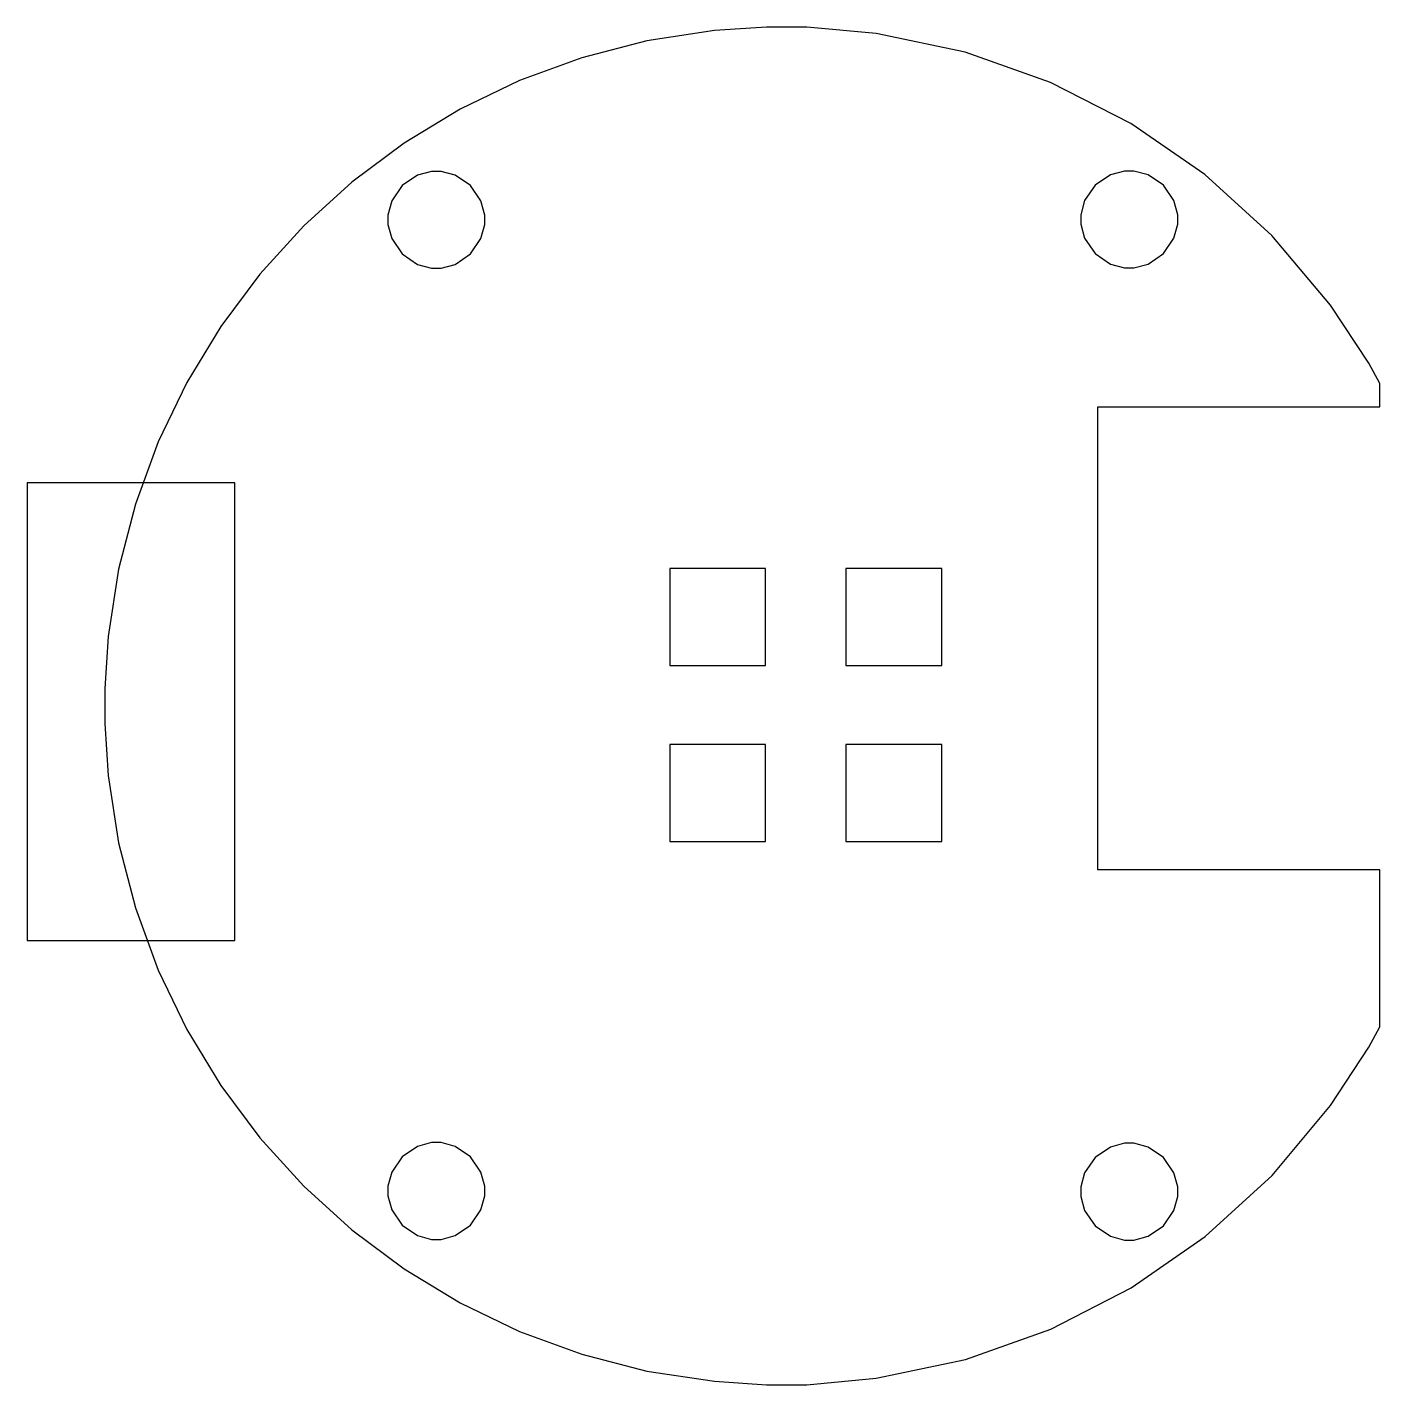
# Model space of a CAD drawing. Extents: x 63 to 139.9, y 120.2 to 197.3.
import ezdxf

# ---------------------------------------------------------------- set-up
doc = ezdxf.new("R2010")
doc.units = 0
doc.layers.get('0').update_dxf_attribs({"linetype": 'CONTINUOUS'})

msp = doc.modelspace()

# ---------------------------------------------------------------- linework, layer by layer
at = {"color": 0}
for p, q in [((102.064, 197.124), (98.2349, 196.54)), ((105.022, 197.323), (102.064, 197.124)), ((106.008, 197.323), (105.022, 197.323)), ((107.317, 197.321), (106.008, 197.323)), ((111.248, 196.956), (107.317, 197.321)), ((116.321, 195.898), (111.248, 196.956)), ((98.2349, 196.54), (94.5374, 195.589)), ((94.5374, 195.589), (90.9948, 194.292)), ((121.165, 194.186), (116.321, 195.898)), ((90.9948, 194.292), (87.6226, 192.668)), ((125.723, 191.856), (121.165, 194.186)), ((87.6226, 192.668), (84.4434, 190.736)), ((129.931, 188.944), (125.723, 191.856)), ((84.4434, 190.736), (81.4737, 188.516)), ((86.0033, 189.13), (85.2015, 188.915)), ((86.2722, 189.13), (86.0033, 189.13)), ((86.5396, 189.13), (86.2722, 189.13)), ((87.3414, 188.915), (86.5396, 189.13)), ((125.367, 189.148), (124.565, 188.933)), ((125.636, 189.148), (125.367, 189.148)), ((125.903, 189.148), (125.636, 189.148)), ((126.705, 188.933), (125.903, 189.148)), ((81.4737, 188.516), (78.7344, 186.027)), ((84.3262, 188.325), (83.7364, 187.45)), ((85.2015, 188.915), (84.3262, 188.325)), ((88.2153, 188.325), (87.3414, 188.915)), ((88.8047, 187.45), (88.2153, 188.325)), ((123.69, 188.343), (123.1, 187.468)), ((124.565, 188.933), (123.69, 188.343)), ((127.579, 188.343), (126.705, 188.933)), ((128.169, 187.468), (127.579, 188.343)), ((133.732, 185.487), (129.931, 188.944)), ((83.7364, 187.45), (83.5215, 186.648)), ((89.0214, 186.648), (88.8047, 187.45)), ((123.1, 187.468), (122.885, 186.666)), ((128.385, 186.666), (128.169, 187.468)), ((78.7344, 186.027), (76.2455, 183.287)), ((83.5215, 186.648), (83.5215, 186.38)), ((83.5215, 186.38), (83.5215, 186.112)), ((83.5215, 186.112), (83.7364, 185.31)), ((88.8047, 185.31), (89.0214, 186.112)), ((89.0214, 186.38), (89.0214, 186.648)), ((89.0214, 186.112), (89.0214, 186.38)), ((122.885, 186.666), (122.885, 186.398)), ((122.885, 186.398), (122.885, 186.13)), ((122.885, 186.13), (123.1, 185.328)), ((128.169, 185.328), (128.385, 186.13)), ((128.385, 186.398), (128.385, 186.666)), ((128.385, 186.13), (128.385, 186.398)), ((83.7364, 185.31), (84.3262, 184.437)), ((88.2153, 184.437), (88.8047, 185.31)), ((123.1, 185.328), (123.69, 184.454)), ((127.579, 184.454), (128.169, 185.328)), ((137.064, 181.518), (133.732, 185.487)), ((84.3262, 184.437), (85.2015, 183.847)), ((87.3414, 183.847), (88.2153, 184.437)), ((123.69, 184.454), (124.565, 183.865)), ((126.705, 183.865), (127.579, 184.454)), ((85.2015, 183.847), (86.0033, 183.63)), ((86.0033, 183.63), (86.2722, 183.63)), ((86.2722, 183.63), (86.5396, 183.63)), ((86.5396, 183.63), (87.3414, 183.847)), ((124.565, 183.865), (125.367, 183.648)), ((125.367, 183.648), (125.636, 183.648)), ((125.636, 183.648), (125.903, 183.648)), ((125.903, 183.648), (126.705, 183.865)), ((76.2455, 183.287), (74.0255, 180.318)), ((139.247, 178.229), (137.064, 181.518)), ((74.0255, 180.318), (72.0933, 177.139)), ((139.869, 177.075), (139.247, 178.229)), ((72.0933, 177.139), (70.4688, 173.766)), ((139.869, 175.755), (139.869, 177.075)), ((123.851, 175.755), (139.869, 175.755)), ((123.851, 149.441), (123.851, 175.755)), ((70.4688, 173.766), (69.172, 170.223)), ((74.8249, 171.428), (63.0259, 171.428)), ((63.0259, 171.428), (63.0259, 145.428)), ((74.8249, 145.428), (74.8249, 171.428)), ((69.172, 170.223), (68.2212, 166.526)), ((68.2212, 166.526), (67.637, 162.697)), ((99.5288, 166.558), (99.5288, 161.058)), ((104.979, 166.558), (99.5288, 166.558)), ((104.979, 161.058), (104.979, 166.558)), ((109.529, 166.558), (109.529, 161.058)), ((114.979, 166.558), (109.529, 166.558)), ((114.979, 161.058), (114.979, 166.558)), ((67.637, 162.697), (67.4384, 159.74)), ((99.5288, 161.058), (104.979, 161.058)), ((109.529, 161.058), (114.979, 161.058)), ((67.4384, 159.74), (67.4384, 158.753)), ((67.4384, 158.753), (67.4384, 157.768)), ((67.4384, 157.768), (67.637, 154.81)), ((99.5288, 156.557), (99.5288, 151.058)), ((104.979, 156.557), (99.5288, 156.557)), ((104.979, 151.058), (104.979, 156.557)), ((109.529, 156.557), (109.529, 151.058)), ((114.979, 156.557), (109.529, 156.557)), ((114.979, 151.058), (114.979, 156.557)), ((67.637, 154.81), (68.2212, 150.981)), ((68.2212, 150.981), (69.172, 147.283)), ((99.5288, 151.058), (104.979, 151.058)), ((109.529, 151.058), (114.979, 151.058)), ((139.869, 149.441), (123.851, 149.441)), ((139.869, 140.518), (139.869, 149.441)), ((69.172, 147.283), (70.4688, 143.74)), ((63.0259, 145.428), (74.8249, 145.428)), ((70.4688, 143.74), (72.0933, 140.369)), ((139.25, 139.362), (139.869, 140.518)), ((72.0933, 140.369), (74.0255, 137.189)), ((137.072, 136.063), (139.25, 139.362)), ((74.0255, 137.189), (76.2455, 134.22)), ((133.744, 132.082), (137.072, 136.063)), ((76.2455, 134.22), (78.7344, 131.481)), ((85.2015, 133.733), (84.3262, 133.143)), ((86.0033, 133.948), (85.2015, 133.733)), ((86.2722, 133.948), (86.0033, 133.948)), ((86.5396, 133.948), (86.2722, 133.948)), ((87.3414, 133.733), (86.5396, 133.948)), ((88.2153, 133.143), (87.3414, 133.733)), ((124.565, 133.696), (123.69, 133.106)), ((125.367, 133.911), (124.565, 133.696)), ((125.636, 133.911), (125.367, 133.911)), ((125.903, 133.911), (125.636, 133.911)), ((126.705, 133.696), (125.903, 133.911)), ((127.579, 133.106), (126.705, 133.696)), ((84.3262, 133.143), (83.7364, 132.27)), ((88.8047, 132.27), (88.2153, 133.143)), ((123.69, 133.106), (123.1, 132.231)), ((128.169, 132.231), (127.579, 133.106)), ((83.7364, 132.27), (83.5215, 131.468)), ((89.0214, 131.468), (88.8047, 132.27)), ((123.1, 132.231), (122.885, 131.429)), ((128.385, 131.429), (128.169, 132.231)), ((129.946, 128.612), (133.744, 132.082)), ((78.7344, 131.481), (81.4737, 128.991)), ((83.5215, 131.468), (83.5215, 131.199)), ((83.5215, 131.199), (83.5215, 130.932)), ((89.0214, 131.199), (89.0214, 131.468)), ((89.0214, 130.932), (89.0214, 131.199)), ((122.885, 131.429), (122.885, 131.16)), ((122.885, 131.16), (122.885, 130.893)), ((128.385, 131.16), (128.385, 131.429)), ((128.385, 130.893), (128.385, 131.16)), ((83.5215, 130.932), (83.7364, 130.128)), ((88.8047, 130.128), (89.0214, 130.932)), ((122.885, 130.893), (123.1, 130.091)), ((128.169, 130.091), (128.385, 130.893)), ((83.7364, 130.128), (84.3262, 129.255)), ((88.2153, 129.255), (88.8047, 130.128)), ((123.1, 130.091), (123.69, 129.217)), ((127.579, 129.217), (128.169, 130.091)), ((81.4737, 128.991), (84.4434, 126.771)), ((84.3262, 129.255), (85.2015, 128.665)), ((87.3414, 128.665), (88.2153, 129.255)), ((123.69, 129.217), (124.565, 128.627)), ((126.705, 128.627), (127.579, 129.217)), ((85.2015, 128.665), (86.0033, 128.448)), ((86.0033, 128.448), (86.2722, 128.448)), ((86.2722, 128.448), (86.5396, 128.448)), ((86.5396, 128.448), (87.3414, 128.665)), ((124.565, 128.627), (125.367, 128.411)), ((125.367, 128.411), (125.636, 128.411)), ((125.636, 128.411), (125.903, 128.411)), ((125.739, 125.688), (129.946, 128.612)), ((125.903, 128.411), (126.705, 128.627)), ((84.4434, 126.771), (87.6226, 124.839)), ((121.181, 123.348), (125.739, 125.688)), ((87.6226, 124.839), (90.9948, 123.216)), ((90.9948, 123.216), (94.5374, 121.919)), ((116.333, 121.626), (121.181, 123.348)), ((94.5374, 121.919), (98.2349, 120.968)), ((111.254, 120.56), (116.333, 121.626)), ((98.2349, 120.968), (102.064, 120.384)), ((102.064, 120.384), (105.022, 120.184)), ((107.319, 120.188), (111.254, 120.56)), ((105.022, 120.184), (106.008, 120.184)), ((106.008, 120.184), (107.319, 120.188))]:
    msp.add_line(p, q, dxfattribs=at)

doc.saveas('drawing.dxf')
